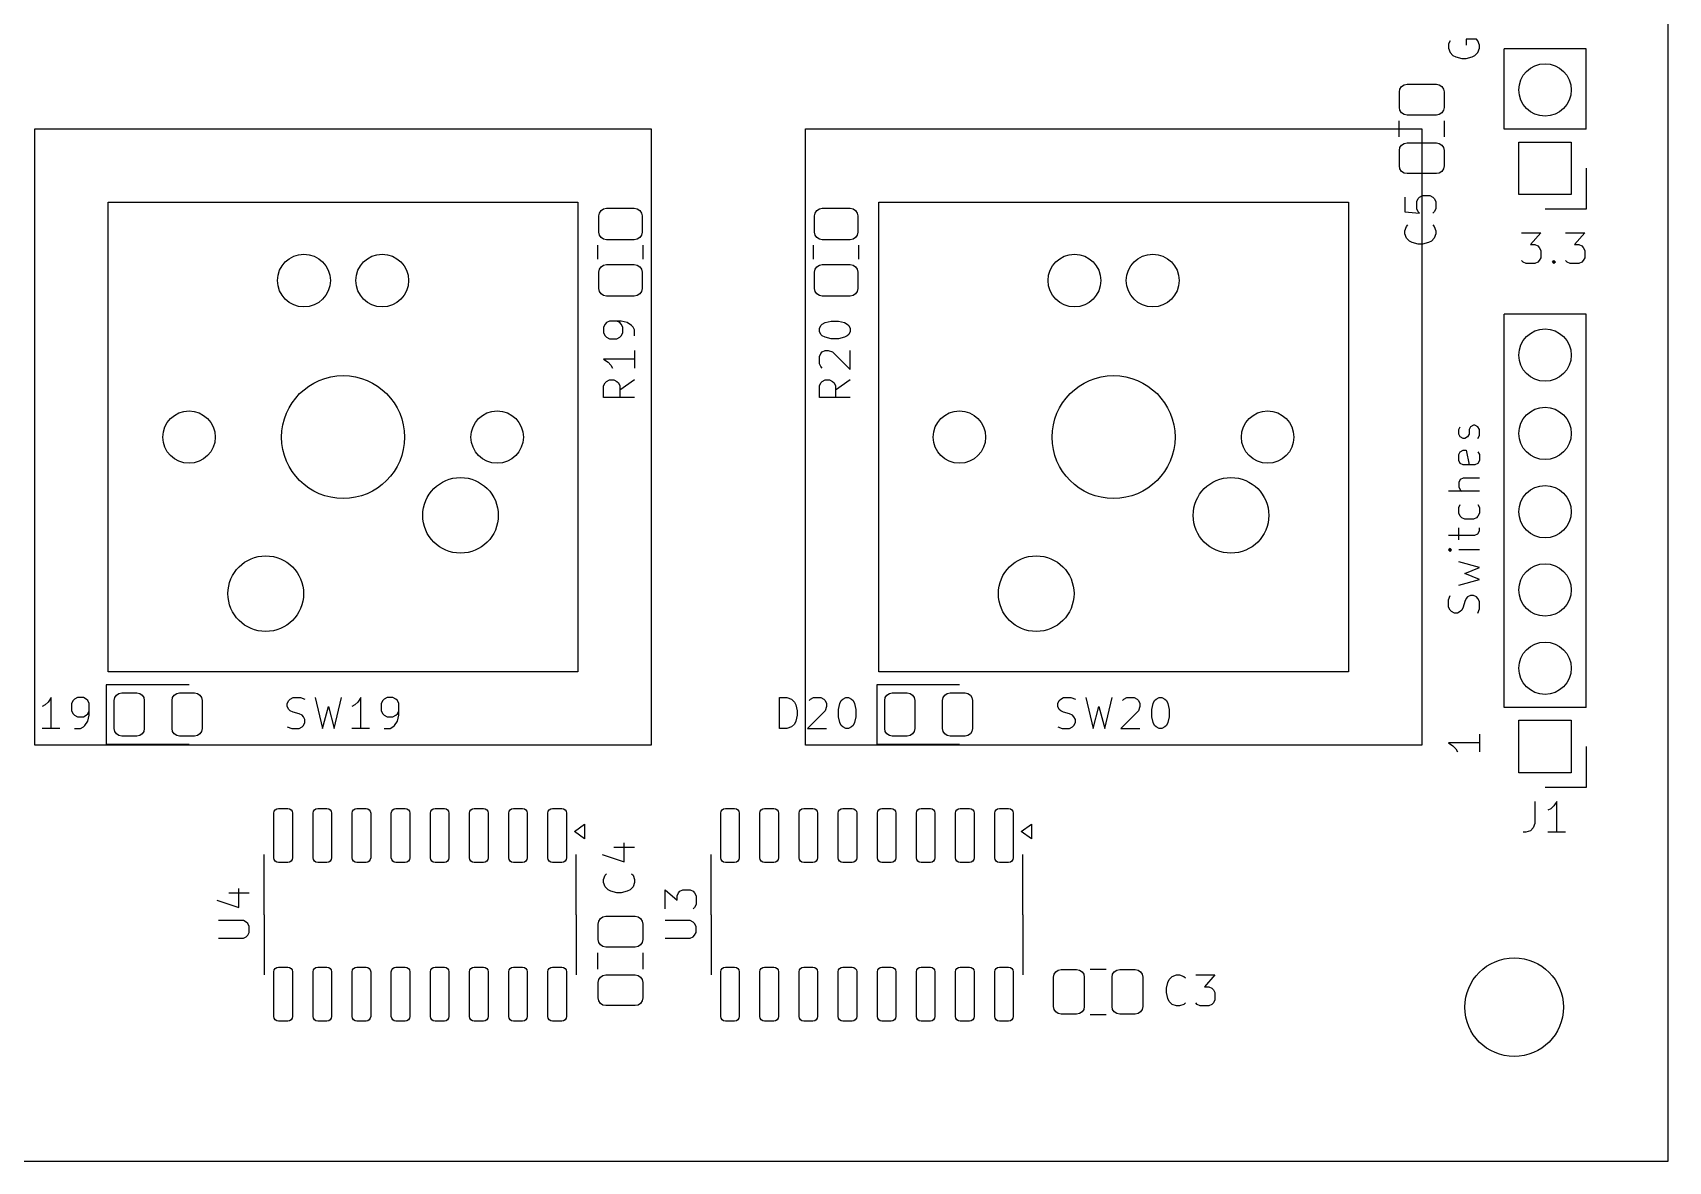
# Model space of a CAD drawing. Header units: millimetres. Extents: x 0 to 485, y -84 to 360.
# Drawn here: x 218.9 to 272, y 233.5 to 270.1 of the extents above; entities that cross this region are included whole.
import ezdxf

# ---------------------------------------------------------------- set-up
doc = ezdxf.new("R2010")
doc.units = ezdxf.units.MM
doc.layers.get('0').update_dxf_attribs({"lineweight": 25})
doc.layers.add('Import', color=16, linetype='Continuous', lineweight=25, true_color=0x800000)
doc.layers.add('Mounting Holes', color=9, linetype='Continuous', lineweight=25, true_color=0xc0c0c0)

msp = doc.modelspace()

# ---------------------------------------------------------------- linework, layer by layer
for p, q in [((219, 247), (219, 267)), ((219, 267), (239, 267)), ((239, 267), (239, 247)), ((244, 247), (244, 267)), ((244, 267), (264, 267)), ((264, 267), (264, 247)), ((239, 247), (219, 247)), ((264, 247), (244, 247))]:
    msp.add_line(p, q)
at = {"layer": 'Import', "flags": 128}
for points in [[(272, 233.5), (272, 301.5)], [(264.9174, 269.8606), (264.8698, 269.7654)], [(264.8698, 269.7654), (264.8698, 269.6225)], [(264.8698, 269.6225), (264.9174, 269.4796)], [(265.7746, 269.9082), (265.4412, 269.9082)], [(265.4412, 269.9082), (265.4412, 269.7177)], [(265.8222, 269.8606), (265.7746, 269.9082)], [(265.8698, 269.7177), (265.8222, 269.8606)], [(265.8222, 269.4796), (265.8698, 269.6225)], [(265.8698, 269.6225), (265.8698, 269.7177)], [(264.9174, 269.4796), (265.0127, 269.3844)], [(265.0127, 269.3844), (265.1079, 269.3368)], [(265.1079, 269.3368), (265.2984, 269.2892)], [(265.2984, 269.2892), (265.4412, 269.2892)], [(265.4412, 269.2892), (265.6317, 269.3368)], [(265.6317, 269.3368), (265.727, 269.3844)], [(265.727, 269.3844), (265.8222, 269.4796)], [(266.67, 266.995), (266.67, 269.595)], [(269.33, 269.595), (266.67, 269.595)], [(269.33, 266.995), (269.33, 269.595)], [(263.525, 267.45), (263.4293, 267.469), (263.3482, 267.5232), (263.294, 267.6043), (263.275, 267.7), (263.275, 268.2), (263.294, 268.2957), (263.3482, 268.3768), (263.4293, 268.431), (263.525, 268.45), (264.475, 268.45), (264.5707, 268.431), (264.6518, 268.3768), (264.706, 268.2957), (264.725, 268.2), (264.725, 267.7), (264.706, 267.6043), (264.6518, 267.5232), (264.5707, 267.469), (264.475, 267.45), (263.525, 267.45)], [(263.265, 266.7387), (263.265, 267.2613)], [(264.735, 266.7387), (264.735, 267.2613)], [(269.33, 266.995), (266.67, 266.995)], [(263.525, 265.55), (263.4293, 265.569), (263.3482, 265.6232), (263.294, 265.7043), (263.275, 265.8), (263.275, 266.3), (263.294, 266.3957), (263.3482, 266.4768), (263.4293, 266.531), (263.525, 266.55), (264.475, 266.55), (264.5707, 266.531), (264.6518, 266.4768), (264.706, 266.3957), (264.725, 266.3), (264.725, 265.8), (264.706, 265.7043), (264.6518, 265.6232), (264.5707, 265.569), (264.475, 265.55), (263.525, 265.55)], [(268.85, 266.575), (268.85, 264.875), (267.15, 264.875), (267.15, 266.575), (268.85, 266.575)], [(269.33, 265.725), (269.33, 264.395)], [(263.931, 264.7881), (264.0262, 264.8357)], [(264.0262, 264.8357), (264.2643, 264.8357)], [(264.2643, 264.8357), (264.3596, 264.7881)], [(221.38, 249.38), (221.38, 264.62)], [(221.38, 264.62), (236.62, 264.62)], [(236.62, 264.62), (236.62, 249.38)], [(237.55, 263.4), (237.4543, 263.419), (237.3732, 263.4732), (237.319, 263.5543), (237.3, 263.65), (237.3, 264.175), (237.319, 264.2707), (237.3732, 264.3518), (237.4543, 264.406), (237.55, 264.425), (238.45, 264.425), (238.5457, 264.406), (238.6268, 264.3518), (238.681, 264.2707), (238.7, 264.175), (238.7, 263.65), (238.681, 263.5543), (238.6268, 263.4732), (238.5457, 263.419), (238.45, 263.4), (237.55, 263.4)], [(244.55, 263.4), (244.4543, 263.419), (244.3732, 263.4732), (244.319, 263.5543), (244.3, 263.65), (244.3, 264.175), (244.319, 264.2707), (244.3732, 264.3518), (244.4543, 264.406), (244.55, 264.425), (245.45, 264.425), (245.5457, 264.406), (245.6268, 264.3518), (245.681, 264.2707), (245.7, 264.175), (245.7, 263.65), (245.681, 263.5543), (245.6268, 263.4732), (245.5457, 263.419), (245.45, 263.4), (244.55, 263.4)], [(246.38, 249.38), (246.38, 264.62)], [(246.38, 264.62), (261.62, 264.62)], [(261.62, 264.62), (261.62, 249.38)], [(263.4548, 264.7881), (263.4548, 264.3119)], [(263.4548, 264.3119), (263.931, 264.2643)], [(263.8358, 264.6452), (263.8834, 264.7405)], [(263.8358, 264.4071), (263.8358, 264.6452)], [(263.8834, 264.3119), (263.8358, 264.4071)], [(263.8834, 264.7405), (263.931, 264.7881)], [(263.931, 264.2643), (263.8834, 264.3119)], [(264.3596, 264.7881), (264.4072, 264.7405)], [(264.4072, 264.3119), (264.3596, 264.2643)], [(264.4072, 264.7405), (264.4548, 264.6452)], [(264.4548, 264.4071), (264.4072, 264.3119)], [(264.4548, 264.6452), (264.4548, 264.4071)], [(269.33, 264.395), (268, 264.395)], [(263.4548, 263.6929), (263.5024, 263.8357)], [(263.5024, 263.8357), (263.5501, 263.8833)], [(264.3596, 263.8833), (264.4072, 263.8357)], [(264.4072, 263.8357), (264.4548, 263.6929)], [(263.4548, 263.5976), (263.4548, 263.6929)], [(263.5024, 263.4548), (263.4548, 263.5976)], [(263.5977, 263.3595), (263.5024, 263.4548)], [(263.6929, 263.3119), (263.5977, 263.3595)], [(263.8834, 263.2643), (263.6929, 263.3119)], [(264.0262, 263.2643), (263.8834, 263.2643)], [(264.2167, 263.3119), (264.0262, 263.2643)], [(264.312, 263.3595), (264.2167, 263.3119)], [(264.4072, 263.4548), (264.312, 263.3595)], [(264.4548, 263.5976), (264.4072, 263.4548)], [(264.4548, 263.6929), (264.4548, 263.5976)], [(267.2415, 263.6302), (267.8606, 263.6302)], [(267.8606, 263.6302), (267.5273, 263.2492)], [(267.5273, 263.2492), (267.6701, 263.2492)], [(267.6701, 263.2492), (267.7653, 263.2016)], [(268.6701, 263.6302), (269.2892, 263.6302)], [(269.2892, 263.6302), (268.9558, 263.2492)], [(268.9558, 263.2492), (269.0987, 263.2492)], [(269.0987, 263.2492), (269.1939, 263.2016)], [(237.265, 262.7729), (237.265, 263.2271)], [(238.735, 262.7729), (238.735, 263.2271)], [(244.265, 262.7729), (244.265, 263.2271)], [(245.735, 262.7729), (245.735, 263.2271)], [(267.2892, 262.6778), (267.2415, 262.7254)], [(267.7653, 263.2016), (267.813, 263.154)], [(267.813, 262.7254), (267.7653, 262.6778)], [(267.813, 263.154), (267.8606, 263.0588)], [(267.8606, 262.8207), (267.813, 262.7254)], [(267.8606, 263.0588), (267.8606, 262.8207)], [(268.2415, 262.6778), (268.2892, 262.7254)], [(268.2892, 262.7254), (268.3368, 262.6778)], [(268.2892, 262.7254), (268.2892, 262.6302)], [(268.7177, 262.6778), (268.6701, 262.7254)], [(269.1939, 263.2016), (269.2415, 263.154)], [(269.2415, 262.7254), (269.1939, 262.6778)], [(269.2415, 263.154), (269.2892, 263.0588)], [(269.2892, 262.8207), (269.2415, 262.7254)], [(269.2892, 263.0588), (269.2892, 262.8207)], [(237.55, 261.575), (237.4543, 261.594), (237.3732, 261.6482), (237.319, 261.7293), (237.3, 261.825), (237.3, 262.35), (237.319, 262.4457), (237.3732, 262.5268), (237.4543, 262.581), (237.55, 262.6), (238.45, 262.6), (238.5457, 262.581), (238.6268, 262.5268), (238.681, 262.4457), (238.7, 262.35), (238.7, 261.825), (238.681, 261.7293), (238.6268, 261.6482), (238.5457, 261.594), (238.45, 261.575), (237.55, 261.575)], [(244.55, 261.575), (244.4543, 261.594), (244.3732, 261.6482), (244.319, 261.7293), (244.3, 261.825), (244.3, 262.35), (244.319, 262.4457), (244.3732, 262.5268), (244.4543, 262.581), (244.55, 262.6), (245.45, 262.6), (245.5457, 262.581), (245.6268, 262.5268), (245.681, 262.4457), (245.7, 262.35), (245.7, 261.825), (245.681, 261.7293), (245.6268, 261.6482), (245.5457, 261.594), (245.45, 261.575), (244.55, 261.575)], [(267.3844, 262.6302), (267.2892, 262.6778)], [(267.6701, 262.6302), (267.3844, 262.6302)], [(267.7653, 262.6778), (267.6701, 262.6302)], [(268.2892, 262.6302), (268.2415, 262.6778)], [(268.3368, 262.6778), (268.2892, 262.6302)], [(268.813, 262.6302), (268.7177, 262.6778)], [(269.0987, 262.6302), (268.813, 262.6302)], [(269.1939, 262.6778), (269.0987, 262.6302)], [(237.5024, 260.6667), (237.4548, 260.5714)], [(237.5501, 260.7143), (237.5024, 260.6667)], [(237.6453, 260.7619), (237.5501, 260.7143)], [(238.0262, 260.7619), (237.6453, 260.7619)], [(237.9786, 260.7143), (237.8834, 260.7619)], [(238.0262, 260.6667), (237.9786, 260.7143)], [(238.2167, 260.7143), (238.0262, 260.7619)], [(238.0739, 260.5714), (238.0262, 260.6667)], [(238.3596, 260.619), (238.2167, 260.7143)], [(238.4072, 260.5714), (238.3596, 260.619)], [(244.4548, 260.5238), (244.5024, 260.619)], [(244.5024, 260.619), (244.5501, 260.6667)], [(244.5501, 260.6667), (244.6453, 260.7143)], [(244.6453, 260.7143), (244.8358, 260.7619)], [(244.8358, 260.7619), (245.0739, 260.7619)], [(245.0739, 260.7619), (245.2643, 260.7143)], [(245.2643, 260.7143), (245.3596, 260.6667)], [(245.3596, 260.6667), (245.4072, 260.619)], [(245.4072, 260.619), (245.4548, 260.5238)], [(266.67, 248.23), (266.67, 260.99)], [(269.33, 260.99), (266.67, 260.99)], [(269.33, 248.23), (269.33, 260.99)], [(237.4548, 260.5714), (237.4548, 260.381)], [(237.4548, 260.381), (237.5024, 260.2857)], [(237.5024, 260.2857), (237.5501, 260.2381)], [(237.5501, 260.2381), (237.6453, 260.1905)], [(237.6453, 260.1905), (237.8834, 260.1905)], [(237.8834, 260.1905), (237.9786, 260.2381)], [(237.9786, 260.2381), (238.0262, 260.2857)], [(238.0262, 260.2857), (238.0739, 260.381)], [(238.0739, 260.381), (238.0739, 260.5714)], [(238.4548, 260.4762), (238.4072, 260.5714)], [(238.4548, 260.2857), (238.4548, 260.4762)], [(244.4548, 260.4286), (244.4548, 260.5238)], [(244.5024, 260.3333), (244.4548, 260.4286)], [(244.5501, 260.2857), (244.5024, 260.3333)], [(244.6453, 260.2381), (244.5501, 260.2857)], [(244.8358, 260.1905), (244.6453, 260.2381)], [(245.0739, 260.1905), (244.8358, 260.1905)], [(245.2643, 260.2381), (245.0739, 260.1905)], [(245.3596, 260.2857), (245.2643, 260.2381)], [(245.4072, 260.3333), (245.3596, 260.2857)], [(245.4548, 260.4286), (245.4072, 260.3333)], [(245.4548, 260.5238), (245.4548, 260.4286)], [(238.4548, 259.5238), (237.4548, 259.5238)], [(237.4548, 259.5238), (237.5977, 259.4286)], [(238.4548, 259.8095), (238.4548, 259.2381)], [(244.4548, 259.619), (244.5024, 259.7143)], [(244.4548, 259.381), (244.4548, 259.619)], [(244.5024, 259.7143), (244.5501, 259.7619)], [(244.5501, 259.7619), (244.6453, 259.8095)], [(244.6453, 259.8095), (244.7405, 259.8095)], [(244.7405, 259.8095), (244.8834, 259.7619)], [(244.8834, 259.7619), (245.4548, 259.1905)], [(245.4548, 259.1905), (245.4548, 259.8095)], [(237.5977, 259.4286), (237.6929, 259.3333)], [(237.6929, 259.3333), (237.7405, 259.2381)], [(244.5024, 259.2857), (244.4548, 259.381)], [(244.5501, 259.2381), (244.5024, 259.2857)], [(237.4548, 258.6667), (237.5024, 258.7619)], [(237.4548, 258.2857), (237.4548, 258.6667)], [(237.5024, 258.7619), (237.5501, 258.8095)], [(237.5501, 258.8095), (237.6453, 258.8571)], [(237.6453, 258.8571), (237.7882, 258.8571)], [(237.7882, 258.8571), (237.8834, 258.8095)], [(237.8834, 258.8095), (237.931, 258.7619)], [(237.931, 258.7619), (237.9786, 258.6667)], [(238.4548, 258.8571), (237.9786, 258.5238)], [(237.9786, 258.6667), (237.9786, 258.2857)], [(244.4548, 258.6667), (244.5024, 258.7619)], [(244.4548, 258.2857), (244.4548, 258.6667)], [(244.5024, 258.7619), (244.5501, 258.8095)], [(244.5501, 258.8095), (244.6453, 258.8571)], [(244.6453, 258.8571), (244.7882, 258.8571)], [(244.7882, 258.8571), (244.8834, 258.8095)], [(244.8834, 258.8095), (244.931, 258.7619)], [(244.931, 258.7619), (244.9786, 258.6667)], [(245.4548, 258.8571), (244.9786, 258.5238)], [(244.9786, 258.6667), (244.9786, 258.2857)], [(238.4548, 258.2857), (237.4548, 258.2857)], [(245.4548, 258.2857), (244.4548, 258.2857)], [(265.2032, 257.2415), (265.2508, 257.3368)], [(265.2032, 257.0987), (265.2032, 257.2415)], [(265.2508, 257.0034), (265.2032, 257.0987)], [(265.346, 256.9558), (265.2508, 257.0034)], [(265.3936, 256.9558), (265.346, 256.9558)], [(265.4889, 257.0034), (265.3936, 256.9558)], [(265.5365, 257.0987), (265.4889, 257.0034)], [(265.5841, 257.3368), (265.5365, 257.2415)], [(265.5365, 257.2415), (265.5365, 257.0987)], [(265.6793, 257.3844), (265.5841, 257.3368)], [(265.727, 257.3844), (265.6793, 257.3844)], [(265.8222, 257.3368), (265.727, 257.3844)], [(265.8698, 257.2415), (265.8222, 257.3368)], [(265.8222, 256.9558), (265.8698, 257.0511)], [(265.8698, 257.0511), (265.8698, 257.2415)], [(265.2032, 256.432), (265.2508, 256.5273)], [(265.2032, 256.2415), (265.2032, 256.432)], [(265.2508, 256.5273), (265.346, 256.5749)], [(265.346, 256.5749), (265.4412, 256.5749)], [(265.4412, 256.5749), (265.5365, 256.0987)], [(265.8222, 256.5273), (265.8698, 256.432)], [(265.8698, 256.432), (265.8698, 256.2415)], [(265.2508, 256.1463), (265.2032, 256.2415)], [(265.346, 256.0987), (265.2508, 256.1463)], [(265.727, 256.0987), (265.346, 256.0987)], [(265.8222, 256.1463), (265.727, 256.0987)], [(265.8698, 256.2415), (265.8222, 256.1463)], [(265.2508, 255.6225), (265.2032, 255.5273)], [(265.2032, 255.5273), (265.2032, 255.3844)], [(265.2032, 255.3844), (265.2508, 255.2892)], [(265.346, 255.6701), (265.2508, 255.6225)], [(265.2508, 255.2892), (265.2984, 255.2415)], [(265.8698, 255.6701), (265.346, 255.6701)], [(265.8698, 255.2415), (264.8698, 255.2415)], [(265.2032, 254.7177), (265.2508, 254.813)], [(265.8222, 254.813), (265.8698, 254.7177)], [(265.2032, 254.5273), (265.2032, 254.7177)], [(265.2508, 254.432), (265.2032, 254.5273)], [(265.2984, 254.3844), (265.2508, 254.432)], [(265.3936, 254.3368), (265.2984, 254.3844)], [(265.6793, 254.3368), (265.3936, 254.3368)], [(265.7746, 254.3844), (265.6793, 254.3368)], [(265.8222, 254.432), (265.7746, 254.3844)], [(265.8698, 254.5273), (265.8222, 254.432)], [(265.8698, 254.7177), (265.8698, 254.5273)], [(264.8698, 253.813), (265.727, 253.813)], [(265.2032, 253.6701), (265.2032, 254.0511)], [(265.727, 253.813), (265.8222, 253.8606)], [(265.8222, 253.8606), (265.8698, 253.9558)], [(265.8698, 253.9558), (265.8698, 254.0511)], [(264.9174, 253.3844), (264.8698, 253.3368)], [(264.8698, 253.3368), (264.9174, 253.2892)], [(264.8698, 253.3368), (264.9651, 253.3368)], [(264.9651, 253.3368), (264.9174, 253.3844)], [(264.9174, 253.2892), (264.9651, 253.3368)], [(265.8698, 253.3368), (265.2032, 253.3368)], [(265.8698, 252.7654), (265.2032, 252.9558)], [(265.3936, 252.5749), (265.8698, 252.7654)], [(265.2032, 252.1939), (265.8698, 252.3844)], [(265.8698, 252.3844), (265.3936, 252.5749)], [(264.8698, 251.7177), (264.9174, 251.8606)], [(264.8698, 251.4796), (264.8698, 251.7177)], [(265.3936, 251.6701), (265.346, 251.4796)], [(265.4412, 251.7654), (265.3936, 251.6701)], [(265.4889, 251.813), (265.4412, 251.7654)], [(265.5841, 251.8606), (265.4889, 251.813)], [(265.6793, 251.8606), (265.5841, 251.8606)], [(265.7746, 251.813), (265.6793, 251.8606)], [(265.8222, 251.7654), (265.7746, 251.813)], [(265.8698, 251.6701), (265.8222, 251.7654)], [(265.8698, 251.432), (265.8698, 251.6701)], [(264.9174, 251.3844), (264.8698, 251.4796)], [(264.9651, 251.3368), (264.9174, 251.3844)], [(265.0603, 251.2892), (264.9651, 251.3368)], [(265.1555, 251.2892), (265.0603, 251.2892)], [(265.2508, 251.3368), (265.1555, 251.2892)], [(265.2984, 251.3844), (265.2508, 251.3368)], [(265.346, 251.4796), (265.2984, 251.3844)], [(265.8222, 251.2892), (265.8698, 251.432)], [(224, 248.96), (221.315, 248.96)], [(221.315, 248.96), (221.315, 247.04)], [(236.62, 249.38), (221.38, 249.38)], [(246.315, 248.96), (246.315, 247.04)], [(249, 248.96), (246.315, 248.96)], [(261.62, 249.38), (246.38, 249.38)], [(219.4286, 248.4023), (219.3333, 248.3071)], [(219.5238, 248.5452), (219.4286, 248.4023)], [(219.5238, 247.5452), (219.5238, 248.5452)], [(220.2381, 248.4499), (220.1905, 248.3547)], [(220.2857, 248.4976), (220.2381, 248.4499)], [(220.381, 248.5452), (220.2857, 248.4976)], [(220.5714, 248.5452), (220.381, 248.5452)], [(220.6667, 248.4976), (220.5714, 248.5452)], [(220.7143, 248.4499), (220.6667, 248.4976)], [(220.7619, 248.3547), (220.7143, 248.4499)], [(221.575, 248.4563), (221.5936, 248.5495), (221.6464, 248.6286), (221.7255, 248.6814), (221.8188, 248.7), (222.3062, 248.7), (222.3995, 248.6814), (222.4786, 248.6286), (222.5314, 248.5495), (222.55, 248.4563), (222.55, 247.5438), (222.5314, 247.4505), (222.4786, 247.3714), (222.3995, 247.3186), (222.3062, 247.3), (221.8188, 247.3), (221.7255, 247.3186), (221.6464, 247.3714), (221.5936, 247.4505), (221.575, 247.5438), (221.575, 248.4563)], [(223.45, 248.4563), (223.4686, 248.5495), (223.5214, 248.6286), (223.6005, 248.6814), (223.6938, 248.7), (224.1812, 248.7), (224.2745, 248.6814), (224.3536, 248.6286), (224.4064, 248.5495), (224.425, 248.4563), (224.425, 247.5438), (224.4064, 247.4505), (224.3536, 247.3714), (224.2745, 247.3186), (224.1812, 247.3), (223.6938, 247.3), (223.6005, 247.3186), (223.5214, 247.3714), (223.4686, 247.4505), (223.45, 247.5438), (223.45, 248.4563)], [(227.1905, 248.3547), (227.2381, 248.4499)], [(227.2381, 248.4499), (227.2857, 248.4976)], [(227.2857, 248.4976), (227.381, 248.5452)], [(227.381, 248.5452), (227.619, 248.5452)], [(227.619, 248.5452), (227.7619, 248.4976)], [(228.0952, 248.5452), (228.3333, 247.5452)], [(228.7143, 247.5452), (228.9524, 248.5452)], [(229.4762, 248.4023), (229.381, 248.3071)], [(229.5714, 248.5452), (229.4762, 248.4023)], [(229.5714, 247.5452), (229.5714, 248.5452)], [(230.2857, 248.4499), (230.2381, 248.3547)], [(230.3333, 248.4976), (230.2857, 248.4499)], [(230.4286, 248.5452), (230.3333, 248.4976)], [(230.619, 248.5452), (230.4286, 248.5452)], [(230.7143, 248.4976), (230.619, 248.5452)], [(230.7619, 248.4499), (230.7143, 248.4976)], [(230.8095, 248.3547), (230.7619, 248.4499)], [(243.1657, 247.5452), (243.1657, 248.5452)], [(243.1657, 248.5452), (243.4038, 248.5452)], [(243.4038, 248.5452), (243.5467, 248.4976)], [(243.5467, 248.4976), (243.6419, 248.4023)], [(243.6419, 248.4023), (243.6895, 248.3071)], [(244.1181, 248.4499), (244.1657, 248.4976)], [(244.1657, 248.4976), (244.261, 248.5452)], [(244.261, 248.5452), (244.499, 248.5452)], [(244.499, 248.5452), (244.5943, 248.4976)], [(244.5943, 248.4976), (244.6419, 248.4499)], [(244.6419, 248.4499), (244.6895, 248.3547)], [(245.1181, 248.3547), (245.1657, 248.4499)], [(245.1657, 248.4499), (245.2133, 248.4976)], [(245.2133, 248.4976), (245.3086, 248.5452)], [(245.3086, 248.5452), (245.4038, 248.5452)], [(245.4038, 248.5452), (245.499, 248.4976)], [(245.499, 248.4976), (245.5467, 248.4499)], [(245.5467, 248.4499), (245.5943, 248.3547)], [(246.575, 248.4563), (246.5936, 248.5495), (246.6464, 248.6286), (246.7255, 248.6814), (246.8188, 248.7), (247.3062, 248.7), (247.3995, 248.6814), (247.4786, 248.6286), (247.5314, 248.5495), (247.55, 248.4563), (247.55, 247.5438), (247.5314, 247.4505), (247.4786, 247.3714), (247.3995, 247.3186), (247.3062, 247.3), (246.8188, 247.3), (246.7255, 247.3186), (246.6464, 247.3714), (246.5936, 247.4505), (246.575, 247.5438), (246.575, 248.4563)], [(248.45, 248.4563), (248.4686, 248.5495), (248.5214, 248.6286), (248.6005, 248.6814), (248.6938, 248.7), (249.1812, 248.7), (249.2745, 248.6814), (249.3536, 248.6286), (249.4064, 248.5495), (249.425, 248.4563), (249.425, 247.5438), (249.4064, 247.4505), (249.3536, 247.3714), (249.2745, 247.3186), (249.1812, 247.3), (248.6938, 247.3), (248.6005, 247.3186), (248.5214, 247.3714), (248.4686, 247.4505), (248.45, 247.5438), (248.45, 248.4563)], [(252.1905, 248.3547), (252.2381, 248.4499)], [(252.2381, 248.4499), (252.2857, 248.4976)], [(252.2857, 248.4976), (252.381, 248.5452)], [(252.381, 248.5452), (252.619, 248.5452)], [(252.619, 248.5452), (252.7619, 248.4976)], [(253.0952, 248.5452), (253.3333, 247.5452)], [(253.7143, 247.5452), (253.9524, 248.5452)], [(254.2857, 248.4499), (254.3333, 248.4976)], [(254.3333, 248.4976), (254.4286, 248.5452)], [(254.4286, 248.5452), (254.6667, 248.5452)], [(254.6667, 248.5452), (254.7619, 248.4976)], [(254.7619, 248.4976), (254.8095, 248.4499)], [(254.8095, 248.4499), (254.8571, 248.3547)], [(255.2857, 248.3547), (255.3333, 248.4499)], [(255.3333, 248.4499), (255.381, 248.4976)], [(255.381, 248.4976), (255.4762, 248.5452)], [(255.4762, 248.5452), (255.5714, 248.5452)], [(255.5714, 248.5452), (255.6667, 248.4976)], [(255.6667, 248.4976), (255.7143, 248.4499)], [(255.7143, 248.4499), (255.7619, 248.3547)], [(219.3333, 248.3071), (219.2381, 248.2595)], [(220.1905, 248.3547), (220.1905, 248.1166)], [(220.1905, 248.1166), (220.2381, 248.0214)], [(220.2381, 248.0214), (220.2857, 247.9738)], [(220.2857, 247.9738), (220.381, 247.9261)], [(220.381, 247.9261), (220.5714, 247.9261)], [(220.5714, 247.9261), (220.6667, 247.9738)], [(220.6667, 247.9738), (220.7143, 248.0214)], [(220.7143, 248.0214), (220.7619, 248.1166)], [(220.7143, 247.7833), (220.7619, 247.9738)], [(220.7619, 247.9738), (220.7619, 248.3547)], [(227.1905, 248.2595), (227.1905, 248.3547)], [(227.2381, 248.1642), (227.1905, 248.2595)], [(227.2857, 248.1166), (227.2381, 248.1642)], [(227.381, 248.069), (227.2857, 248.1166)], [(227.5714, 248.0214), (227.381, 248.069)], [(227.6667, 247.9738), (227.5714, 248.0214)], [(227.7143, 247.9261), (227.6667, 247.9738)], [(227.7619, 247.8309), (227.7143, 247.9261)], [(228.3333, 247.5452), (228.5238, 248.2595)], [(228.5238, 248.2595), (228.7143, 247.5452)], [(229.381, 248.3071), (229.2857, 248.2595)], [(230.2381, 248.3547), (230.2381, 248.1166)], [(230.2381, 248.1166), (230.2857, 248.0214)], [(230.2857, 248.0214), (230.3333, 247.9738)], [(230.3333, 247.9738), (230.4286, 247.9261)], [(230.4286, 247.9261), (230.619, 247.9261)], [(230.619, 247.9261), (230.7143, 247.9738)], [(230.7143, 247.9738), (230.7619, 248.0214)], [(230.7619, 248.0214), (230.8095, 248.1166)], [(230.7619, 247.7833), (230.8095, 247.9738)], [(230.8095, 247.9738), (230.8095, 248.3547)], [(243.6895, 248.3071), (243.7371, 248.1166)], [(243.7371, 247.9738), (243.6895, 247.7833)], [(243.7371, 248.1166), (243.7371, 247.9738)], [(244.6419, 248.1166), (244.0705, 247.5452)], [(244.6895, 248.2595), (244.6419, 248.1166)], [(244.6895, 248.3547), (244.6895, 248.2595)], [(245.0705, 248.1642), (245.1181, 248.3547)], [(245.0705, 247.9261), (245.0705, 248.1642)], [(245.1181, 247.7357), (245.0705, 247.9261)], [(245.5943, 248.3547), (245.6419, 248.1642)], [(245.6419, 247.9261), (245.5943, 247.7357)], [(245.6419, 248.1642), (245.6419, 247.9261)], [(252.1905, 248.2595), (252.1905, 248.3547)], [(252.2381, 248.1642), (252.1905, 248.2595)], [(252.2857, 248.1166), (252.2381, 248.1642)], [(252.381, 248.069), (252.2857, 248.1166)], [(252.5714, 248.0214), (252.381, 248.069)], [(252.6667, 247.9738), (252.5714, 248.0214)], [(252.7143, 247.9261), (252.6667, 247.9738)], [(252.7619, 247.8309), (252.7143, 247.9261)], [(253.3333, 247.5452), (253.5238, 248.2595)], [(253.5238, 248.2595), (253.7143, 247.5452)], [(254.8095, 248.1166), (254.2381, 247.5452)], [(254.8571, 248.2595), (254.8095, 248.1166)], [(254.8571, 248.3547), (254.8571, 248.2595)], [(255.2381, 248.1642), (255.2857, 248.3547)], [(255.2381, 247.9261), (255.2381, 248.1642)], [(255.2857, 247.7357), (255.2381, 247.9261)], [(255.7619, 248.3547), (255.8095, 248.1642)], [(255.8095, 247.9261), (255.7619, 247.7357)], [(255.8095, 248.1642), (255.8095, 247.9261)], [(269.33, 248.23), (266.67, 248.23)], [(219.8095, 247.5452), (219.2381, 247.5452)], [(220.2857, 247.5452), (220.4762, 247.5452)], [(220.4762, 247.5452), (220.5714, 247.5928)], [(220.5714, 247.5928), (220.619, 247.6404)], [(220.619, 247.6404), (220.7143, 247.7833)], [(227.1905, 247.5928), (227.3333, 247.5452)], [(227.3333, 247.5452), (227.5714, 247.5452)], [(227.5714, 247.5452), (227.6667, 247.5928)], [(227.6667, 247.5928), (227.7143, 247.6404)], [(227.7143, 247.6404), (227.7619, 247.7357)], [(227.7619, 247.7357), (227.7619, 247.8309)], [(229.8571, 247.5452), (229.2857, 247.5452)], [(230.3333, 247.5452), (230.5238, 247.5452)], [(230.5238, 247.5452), (230.619, 247.5928)], [(230.619, 247.5928), (230.6667, 247.6404)], [(230.6667, 247.6404), (230.7619, 247.7833)], [(243.4038, 247.5452), (243.1657, 247.5452)], [(243.5467, 247.5928), (243.4038, 247.5452)], [(243.6419, 247.688), (243.5467, 247.5928)], [(243.6895, 247.7833), (243.6419, 247.688)], [(244.0705, 247.5452), (244.6895, 247.5452)], [(245.1657, 247.6404), (245.1181, 247.7357)], [(245.2133, 247.5928), (245.1657, 247.6404)], [(245.3086, 247.5452), (245.2133, 247.5928)], [(245.4038, 247.5452), (245.3086, 247.5452)], [(245.499, 247.5928), (245.4038, 247.5452)], [(245.5467, 247.6404), (245.499, 247.5928)], [(245.5943, 247.7357), (245.5467, 247.6404)], [(252.1905, 247.5928), (252.3333, 247.5452)], [(252.3333, 247.5452), (252.5714, 247.5452)], [(252.5714, 247.5452), (252.6667, 247.5928)], [(252.6667, 247.5928), (252.7143, 247.6404)], [(252.7143, 247.6404), (252.7619, 247.7357)], [(252.7619, 247.7357), (252.7619, 247.8309)], [(254.2381, 247.5452), (254.8571, 247.5452)], [(255.3333, 247.6404), (255.2857, 247.7357)], [(255.381, 247.5928), (255.3333, 247.6404)], [(255.4762, 247.5452), (255.381, 247.5928)], [(255.5714, 247.5452), (255.4762, 247.5452)], [(255.6667, 247.5928), (255.5714, 247.5452)], [(255.7143, 247.6404), (255.6667, 247.5928)], [(255.7619, 247.7357), (255.7143, 247.6404)], [(265.8698, 247.3606), (265.8698, 246.7892)], [(268.85, 247.81), (268.85, 246.11), (267.15, 246.11), (267.15, 247.81), (268.85, 247.81)], [(221.315, 247.04), (224, 247.04)], [(246.315, 247.04), (249, 247.04)], [(265.8698, 247.0749), (264.8698, 247.0749)], [(264.8698, 247.0749), (265.0127, 246.9796)], [(265.0127, 246.9796), (265.1079, 246.8844)], [(265.1079, 246.8844), (265.1555, 246.7892)], [(269.33, 246.96), (269.33, 245.63)], [(269.33, 245.63), (268, 245.63)], [(227.205, 244.95), (227.2624, 244.9386), (227.3111, 244.9061), (227.3436, 244.8574), (227.355, 244.8), (227.355, 243.35), (227.3436, 243.2926), (227.3111, 243.2439), (227.2624, 243.2114), (227.205, 243.2), (226.905, 243.2), (226.8476, 243.2114), (226.7989, 243.2439), (226.7664, 243.2926), (226.755, 243.35), (226.755, 244.8), (226.7664, 244.8574), (226.7989, 244.9061), (226.8476, 244.9386), (226.905, 244.95), (227.205, 244.95)], [(228.475, 244.95), (228.5324, 244.9386), (228.5811, 244.9061), (228.6136, 244.8574), (228.625, 244.8), (228.625, 243.35), (228.6136, 243.2926), (228.5811, 243.2439), (228.5324, 243.2114), (228.475, 243.2), (228.175, 243.2), (228.1176, 243.2114), (228.0689, 243.2439), (228.0364, 243.2926), (228.025, 243.35), (228.025, 244.8), (228.0364, 244.8574), (228.0689, 244.9061), (228.1176, 244.9386), (228.175, 244.95), (228.475, 244.95)], [(229.745, 244.95), (229.8024, 244.9386), (229.8511, 244.9061), (229.8836, 244.8574), (229.895, 244.8), (229.895, 243.35), (229.8836, 243.2926), (229.8511, 243.2439), (229.8024, 243.2114), (229.745, 243.2), (229.445, 243.2), (229.3876, 243.2114), (229.3389, 243.2439), (229.3064, 243.2926), (229.295, 243.35), (229.295, 244.8), (229.3064, 244.8574), (229.3389, 244.9061), (229.3876, 244.9386), (229.445, 244.95), (229.745, 244.95)], [(231.015, 244.95), (231.0724, 244.9386), (231.1211, 244.9061), (231.1536, 244.8574), (231.165, 244.8), (231.165, 243.35), (231.1536, 243.2926), (231.1211, 243.2439), (231.0724, 243.2114), (231.015, 243.2), (230.715, 243.2), (230.6576, 243.2114), (230.6089, 243.2439), (230.5764, 243.2926), (230.565, 243.35), (230.565, 244.8), (230.5764, 244.8574), (230.6089, 244.9061), (230.6576, 244.9386), (230.715, 244.95), (231.015, 244.95)], [(232.285, 244.95), (232.3424, 244.9386), (232.3911, 244.9061), (232.4236, 244.8574), (232.435, 244.8), (232.435, 243.35), (232.4236, 243.2926), (232.3911, 243.2439), (232.3424, 243.2114), (232.285, 243.2), (231.985, 243.2), (231.9276, 243.2114), (231.8789, 243.2439), (231.8464, 243.2926), (231.835, 243.35), (231.835, 244.8), (231.8464, 244.8574), (231.8789, 244.9061), (231.9276, 244.9386), (231.985, 244.95), (232.285, 244.95)], [(233.555, 244.95), (233.6124, 244.9386), (233.6611, 244.9061), (233.6936, 244.8574), (233.705, 244.8), (233.705, 243.35), (233.6936, 243.2926), (233.6611, 243.2439), (233.6124, 243.2114), (233.555, 243.2), (233.255, 243.2), (233.1976, 243.2114), (233.1489, 243.2439), (233.1164, 243.2926), (233.105, 243.35), (233.105, 244.8), (233.1164, 244.8574), (233.1489, 244.9061), (233.1976, 244.9386), (233.255, 244.95), (233.555, 244.95)], [(234.825, 244.95), (234.8824, 244.9386), (234.9311, 244.9061), (234.9636, 244.8574), (234.975, 244.8), (234.975, 243.35), (234.9636, 243.2926), (234.9311, 243.2439), (234.8824, 243.2114), (234.825, 243.2), (234.525, 243.2), (234.4676, 243.2114), (234.4189, 243.2439), (234.3864, 243.2926), (234.375, 243.35), (234.375, 244.8), (234.3864, 244.8574), (234.4189, 244.9061), (234.4676, 244.9386), (234.525, 244.95), (234.825, 244.95)], [(236.095, 244.95), (236.1524, 244.9386), (236.2011, 244.9061), (236.2336, 244.8574), (236.245, 244.8), (236.245, 243.35), (236.2336, 243.2926), (236.2011, 243.2439), (236.1524, 243.2114), (236.095, 243.2), (235.795, 243.2), (235.7376, 243.2114), (235.6889, 243.2439), (235.6564, 243.2926), (235.645, 243.35), (235.645, 244.8), (235.6564, 244.8574), (235.6889, 244.9061), (235.7376, 244.9386), (235.795, 244.95), (236.095, 244.95)], [(241.705, 244.95), (241.7624, 244.9386), (241.8111, 244.9061), (241.8436, 244.8574), (241.855, 244.8), (241.855, 243.35), (241.8436, 243.2926), (241.8111, 243.2439), (241.7624, 243.2114), (241.705, 243.2), (241.405, 243.2), (241.3476, 243.2114), (241.2989, 243.2439), (241.2664, 243.2926), (241.255, 243.35), (241.255, 244.8), (241.2664, 244.8574), (241.2989, 244.9061), (241.3476, 244.9386), (241.405, 244.95), (241.705, 244.95)], [(242.975, 244.95), (243.0324, 244.9386), (243.0811, 244.9061), (243.1136, 244.8574), (243.125, 244.8), (243.125, 243.35), (243.1136, 243.2926), (243.0811, 243.2439), (243.0324, 243.2114), (242.975, 243.2), (242.675, 243.2), (242.6176, 243.2114), (242.5689, 243.2439), (242.5364, 243.2926), (242.525, 243.35), (242.525, 244.8), (242.5364, 244.8574), (242.5689, 244.9061), (242.6176, 244.9386), (242.675, 244.95), (242.975, 244.95)], [(244.245, 244.95), (244.3024, 244.9386), (244.3511, 244.9061), (244.3836, 244.8574), (244.395, 244.8), (244.395, 243.35), (244.3836, 243.2926), (244.3511, 243.2439), (244.3024, 243.2114), (244.245, 243.2), (243.945, 243.2), (243.8876, 243.2114), (243.8389, 243.2439), (243.8064, 243.2926), (243.795, 243.35), (243.795, 244.8), (243.8064, 244.8574), (243.8389, 244.9061), (243.8876, 244.9386), (243.945, 244.95), (244.245, 244.95)], [(245.515, 244.95), (245.5724, 244.9386), (245.6211, 244.9061), (245.6536, 244.8574), (245.665, 244.8), (245.665, 243.35), (245.6536, 243.2926), (245.6211, 243.2439), (245.5724, 243.2114), (245.515, 243.2), (245.215, 243.2), (245.1576, 243.2114), (245.1089, 243.2439), (245.0764, 243.2926), (245.065, 243.35), (245.065, 244.8), (245.0764, 244.8574), (245.1089, 244.9061), (245.1576, 244.9386), (245.215, 244.95), (245.515, 244.95)], [(246.785, 244.95), (246.8424, 244.9386), (246.8911, 244.9061), (246.9236, 244.8574), (246.935, 244.8), (246.935, 243.35), (246.9236, 243.2926), (246.8911, 243.2439), (246.8424, 243.2114), (246.785, 243.2), (246.485, 243.2), (246.4276, 243.2114), (246.3789, 243.2439), (246.3464, 243.2926), (246.335, 243.35), (246.335, 244.8), (246.3464, 244.8574), (246.3789, 244.9061), (246.4276, 244.9386), (246.485, 244.95), (246.785, 244.95)], [(248.055, 244.95), (248.1124, 244.9386), (248.1611, 244.9061), (248.1936, 244.8574), (248.205, 244.8), (248.205, 243.35), (248.1936, 243.2926), (248.1611, 243.2439), (248.1124, 243.2114), (248.055, 243.2), (247.755, 243.2), (247.6976, 243.2114), (247.6489, 243.2439), (247.6164, 243.2926), (247.605, 243.35), (247.605, 244.8), (247.6164, 244.8574), (247.6489, 244.9061), (247.6976, 244.9386), (247.755, 244.95), (248.055, 244.95)], [(249.325, 244.95), (249.3824, 244.9386), (249.4311, 244.9061), (249.4636, 244.8574), (249.475, 244.8), (249.475, 243.35), (249.4636, 243.2926), (249.4311, 243.2439), (249.3824, 243.2114), (249.325, 243.2), (249.025, 243.2), (248.9676, 243.2114), (248.9189, 243.2439), (248.8864, 243.2926), (248.875, 243.35), (248.875, 244.8), (248.8864, 244.8574), (248.9189, 244.9061), (248.9676, 244.9386), (249.025, 244.95), (249.325, 244.95)], [(250.595, 244.95), (250.6524, 244.9386), (250.7011, 244.9061), (250.7336, 244.8574), (250.745, 244.8), (250.745, 243.35), (250.7336, 243.2926), (250.7011, 243.2439), (250.6524, 243.2114), (250.595, 243.2), (250.295, 243.2), (250.2376, 243.2114), (250.1889, 243.2439), (250.1564, 243.2926), (250.145, 243.35), (250.145, 244.8), (250.1564, 244.8574), (250.1889, 244.9061), (250.2376, 244.9386), (250.295, 244.95), (250.595, 244.95)], [(267.6667, 245.1752), (267.6667, 244.4609)], [(268.1905, 244.9371), (268.0952, 244.8895)], [(268.2857, 245.0323), (268.1905, 244.9371)], [(268.381, 245.1752), (268.2857, 245.0323)], [(268.381, 244.1752), (268.381, 245.1752)], [(236.835, 243.96), (236.505, 244.2), (236.835, 244.44), (236.835, 243.96)], [(251.335, 243.96), (251.005, 244.2), (251.335, 244.44), (251.335, 243.96)], [(267.381, 244.1752), (267.2857, 244.1752)], [(267.5238, 244.2228), (267.381, 244.1752)], [(267.619, 244.318), (267.5238, 244.2228)], [(267.6667, 244.4609), (267.619, 244.318)], [(268.6667, 244.1752), (268.0952, 244.1752)], [(237.7882, 243.6905), (238.4548, 243.6905)], [(238.1215, 243.2143), (238.1215, 243.8333)], [(226.44, 241.5), (226.44, 243.45)], [(236.56, 241.5), (236.56, 243.45)], [(237.4072, 243.4524), (238.1215, 243.2143)], [(240.94, 241.5), (240.94, 243.45)], [(251.06, 241.5), (251.06, 243.45)], [(237.4548, 242.6429), (237.5024, 242.7857)], [(237.4548, 242.5476), (237.4548, 242.6429)], [(237.5024, 242.4048), (237.4548, 242.5476)], [(237.5024, 242.7857), (237.5501, 242.8333)], [(238.3596, 242.8333), (238.4072, 242.7857)], [(238.4072, 242.7857), (238.4548, 242.6429)], [(238.4548, 242.5476), (238.4072, 242.4048)], [(238.4548, 242.6429), (238.4548, 242.5476)], [(225.2882, 242.2143), (225.9548, 242.2143)], [(225.6215, 241.7381), (225.6215, 242.3571)], [(237.5977, 242.3095), (237.5024, 242.4048)], [(237.6929, 242.2619), (237.5977, 242.3095)], [(237.8834, 242.2143), (237.6929, 242.2619)], [(238.0262, 242.2143), (237.8834, 242.2143)], [(238.2167, 242.2619), (238.0262, 242.2143)], [(238.312, 242.3095), (238.2167, 242.2619)], [(238.4072, 242.4048), (238.312, 242.3095)], [(239.4548, 241.6905), (239.4548, 242.3095)], [(239.4548, 242.3095), (239.8358, 241.9762)], [(239.8358, 242.119), (239.8834, 242.2143)], [(239.8358, 241.9762), (239.8358, 242.119)], [(239.8834, 242.2143), (239.931, 242.2619)], [(239.931, 242.2619), (240.0262, 242.3095)], [(240.0262, 242.3095), (240.2643, 242.3095)], [(240.2643, 242.3095), (240.3596, 242.2619)], [(240.3596, 242.2619), (240.4072, 242.2143)], [(240.4072, 242.2143), (240.4548, 242.119)], [(240.4548, 242.119), (240.4548, 241.8333)], [(224.9072, 241.9762), (225.6215, 241.7381)], [(226.44, 241.5), (226.44, 239.55)], [(236.56, 241.5), (236.56, 239.55)], [(240.4072, 241.7381), (240.3596, 241.6905)], [(240.4548, 241.8333), (240.4072, 241.7381)], [(240.94, 241.5), (240.94, 239.55)], [(251.06, 241.5), (251.06, 239.55)], [(225.7643, 241.3095), (224.9548, 241.3095)], [(225.8596, 241.2619), (225.7643, 241.3095)], [(225.9072, 241.2143), (225.8596, 241.2619)], [(225.9548, 241.119), (225.9072, 241.2143)], [(225.9548, 240.9286), (225.9548, 241.119)], [(237.525, 240.45), (237.4293, 240.469), (237.3482, 240.5232), (237.294, 240.6043), (237.275, 240.7), (237.275, 241.2), (237.294, 241.2957), (237.3482, 241.3768), (237.4293, 241.431), (237.525, 241.45), (238.475, 241.45), (238.5707, 241.431), (238.6518, 241.3768), (238.706, 241.2957), (238.725, 241.2), (238.725, 240.7), (238.706, 240.6043), (238.6518, 240.5232), (238.5707, 240.469), (238.475, 240.45), (237.525, 240.45)], [(240.2643, 241.3095), (239.4548, 241.3095)], [(240.3596, 241.2619), (240.2643, 241.3095)], [(240.4072, 241.2143), (240.3596, 241.2619)], [(240.4548, 241.119), (240.4072, 241.2143)], [(240.4548, 240.9286), (240.4548, 241.119)], [(224.9548, 240.7381), (225.7643, 240.7381)], [(225.7643, 240.7381), (225.8596, 240.7857)], [(225.8596, 240.7857), (225.9072, 240.8333)], [(225.9072, 240.8333), (225.9548, 240.9286)], [(239.4548, 240.7381), (240.2643, 240.7381)], [(240.2643, 240.7381), (240.3596, 240.7857)], [(240.3596, 240.7857), (240.4072, 240.8333)], [(240.4072, 240.8333), (240.4548, 240.9286)], [(237.265, 239.7387), (237.265, 240.2613)], [(238.735, 239.7387), (238.735, 240.2613)], [(227.205, 239.8), (227.2624, 239.7886), (227.3111, 239.7561), (227.3436, 239.7074), (227.355, 239.65), (227.355, 238.2), (227.3436, 238.1426), (227.3111, 238.0939), (227.2624, 238.0614), (227.205, 238.05), (226.905, 238.05), (226.8476, 238.0614), (226.7989, 238.0939), (226.7664, 238.1426), (226.755, 238.2), (226.755, 239.65), (226.7664, 239.7074), (226.7989, 239.7561), (226.8476, 239.7886), (226.905, 239.8), (227.205, 239.8)], [(228.475, 239.8), (228.5324, 239.7886), (228.5811, 239.7561), (228.6136, 239.7074), (228.625, 239.65), (228.625, 238.2), (228.6136, 238.1426), (228.5811, 238.0939), (228.5324, 238.0614), (228.475, 238.05), (228.175, 238.05), (228.1176, 238.0614), (228.0689, 238.0939), (228.0364, 238.1426), (228.025, 238.2), (228.025, 239.65), (228.0364, 239.7074), (228.0689, 239.7561), (228.1176, 239.7886), (228.175, 239.8), (228.475, 239.8)], [(229.745, 239.8), (229.8024, 239.7886), (229.8511, 239.7561), (229.8836, 239.7074), (229.895, 239.65), (229.895, 238.2), (229.8836, 238.1426), (229.8511, 238.0939), (229.8024, 238.0614), (229.745, 238.05), (229.445, 238.05), (229.3876, 238.0614), (229.3389, 238.0939), (229.3064, 238.1426), (229.295, 238.2), (229.295, 239.65), (229.3064, 239.7074), (229.3389, 239.7561), (229.3876, 239.7886), (229.445, 239.8), (229.745, 239.8)], [(231.015, 239.8), (231.0724, 239.7886), (231.1211, 239.7561), (231.1536, 239.7074), (231.165, 239.65), (231.165, 238.2), (231.1536, 238.1426), (231.1211, 238.0939), (231.0724, 238.0614), (231.015, 238.05), (230.715, 238.05), (230.6576, 238.0614), (230.6089, 238.0939), (230.5764, 238.1426), (230.565, 238.2), (230.565, 239.65), (230.5764, 239.7074), (230.6089, 239.7561), (230.6576, 239.7886), (230.715, 239.8), (231.015, 239.8)], [(232.285, 239.8), (232.3424, 239.7886), (232.3911, 239.7561), (232.4236, 239.7074), (232.435, 239.65), (232.435, 238.2), (232.4236, 238.1426), (232.3911, 238.0939), (232.3424, 238.0614), (232.285, 238.05), (231.985, 238.05), (231.9276, 238.0614), (231.8789, 238.0939), (231.8464, 238.1426), (231.835, 238.2), (231.835, 239.65), (231.8464, 239.7074), (231.8789, 239.7561), (231.9276, 239.7886), (231.985, 239.8), (232.285, 239.8)], [(233.555, 239.8), (233.6124, 239.7886), (233.6611, 239.7561), (233.6936, 239.7074), (233.705, 239.65), (233.705, 238.2), (233.6936, 238.1426), (233.6611, 238.0939), (233.6124, 238.0614), (233.555, 238.05), (233.255, 238.05), (233.1976, 238.0614), (233.1489, 238.0939), (233.1164, 238.1426), (233.105, 238.2), (233.105, 239.65), (233.1164, 239.7074), (233.1489, 239.7561), (233.1976, 239.7886), (233.255, 239.8), (233.555, 239.8)], [(234.825, 239.8), (234.8824, 239.7886), (234.9311, 239.7561), (234.9636, 239.7074), (234.975, 239.65), (234.975, 238.2), (234.9636, 238.1426), (234.9311, 238.0939), (234.8824, 238.0614), (234.825, 238.05), (234.525, 238.05), (234.4676, 238.0614), (234.4189, 238.0939), (234.3864, 238.1426), (234.375, 238.2), (234.375, 239.65), (234.3864, 239.7074), (234.4189, 239.7561), (234.4676, 239.7886), (234.525, 239.8), (234.825, 239.8)], [(236.095, 239.8), (236.1524, 239.7886), (236.2011, 239.7561), (236.2336, 239.7074), (236.245, 239.65), (236.245, 238.2), (236.2336, 238.1426), (236.2011, 238.0939), (236.1524, 238.0614), (236.095, 238.05), (235.795, 238.05), (235.7376, 238.0614), (235.6889, 238.0939), (235.6564, 238.1426), (235.645, 238.2), (235.645, 239.65), (235.6564, 239.7074), (235.6889, 239.7561), (235.7376, 239.7886), (235.795, 239.8), (236.095, 239.8)], [(237.525, 238.55), (237.4293, 238.569), (237.3482, 238.6232), (237.294, 238.7043), (237.275, 238.8), (237.275, 239.3), (237.294, 239.3957), (237.3482, 239.4768), (237.4293, 239.531), (237.525, 239.55), (238.475, 239.55), (238.5707, 239.531), (238.6518, 239.4768), (238.706, 239.3957), (238.725, 239.3), (238.725, 238.8), (238.706, 238.7043), (238.6518, 238.6232), (238.5707, 238.569), (238.475, 238.55), (237.525, 238.55)], [(241.705, 239.8), (241.7624, 239.7886), (241.8111, 239.7561), (241.8436, 239.7074), (241.855, 239.65), (241.855, 238.2), (241.8436, 238.1426), (241.8111, 238.0939), (241.7624, 238.0614), (241.705, 238.05), (241.405, 238.05), (241.3476, 238.0614), (241.2989, 238.0939), (241.2664, 238.1426), (241.255, 238.2), (241.255, 239.65), (241.2664, 239.7074), (241.2989, 239.7561), (241.3476, 239.7886), (241.405, 239.8), (241.705, 239.8)], [(242.975, 239.8), (243.0324, 239.7886), (243.0811, 239.7561), (243.1136, 239.7074), (243.125, 239.65), (243.125, 238.2), (243.1136, 238.1426), (243.0811, 238.0939), (243.0324, 238.0614), (242.975, 238.05), (242.675, 238.05), (242.6176, 238.0614), (242.5689, 238.0939), (242.5364, 238.1426), (242.525, 238.2), (242.525, 239.65), (242.5364, 239.7074), (242.5689, 239.7561), (242.6176, 239.7886), (242.675, 239.8), (242.975, 239.8)], [(244.245, 239.8), (244.3024, 239.7886), (244.3511, 239.7561), (244.3836, 239.7074), (244.395, 239.65), (244.395, 238.2), (244.3836, 238.1426), (244.3511, 238.0939), (244.3024, 238.0614), (244.245, 238.05), (243.945, 238.05), (243.8876, 238.0614), (243.8389, 238.0939), (243.8064, 238.1426), (243.795, 238.2), (243.795, 239.65), (243.8064, 239.7074), (243.8389, 239.7561), (243.8876, 239.7886), (243.945, 239.8), (244.245, 239.8)], [(245.515, 239.8), (245.5724, 239.7886), (245.6211, 239.7561), (245.6536, 239.7074), (245.665, 239.65), (245.665, 238.2), (245.6536, 238.1426), (245.6211, 238.0939), (245.5724, 238.0614), (245.515, 238.05), (245.215, 238.05), (245.1576, 238.0614), (245.1089, 238.0939), (245.0764, 238.1426), (245.065, 238.2), (245.065, 239.65), (245.0764, 239.7074), (245.1089, 239.7561), (245.1576, 239.7886), (245.215, 239.8), (245.515, 239.8)], [(246.785, 239.8), (246.8424, 239.7886), (246.8911, 239.7561), (246.9236, 239.7074), (246.935, 239.65), (246.935, 238.2), (246.9236, 238.1426), (246.8911, 238.0939), (246.8424, 238.0614), (246.785, 238.05), (246.485, 238.05), (246.4276, 238.0614), (246.3789, 238.0939), (246.3464, 238.1426), (246.335, 238.2), (246.335, 239.65), (246.3464, 239.7074), (246.3789, 239.7561), (246.4276, 239.7886), (246.485, 239.8), (246.785, 239.8)], [(248.055, 239.8), (248.1124, 239.7886), (248.1611, 239.7561), (248.1936, 239.7074), (248.205, 239.65), (248.205, 238.2), (248.1936, 238.1426), (248.1611, 238.0939), (248.1124, 238.0614), (248.055, 238.05), (247.755, 238.05), (247.6976, 238.0614), (247.6489, 238.0939), (247.6164, 238.1426), (247.605, 238.2), (247.605, 239.65), (247.6164, 239.7074), (247.6489, 239.7561), (247.6976, 239.7886), (247.755, 239.8), (248.055, 239.8)], [(249.325, 239.8), (249.3824, 239.7886), (249.4311, 239.7561), (249.4636, 239.7074), (249.475, 239.65), (249.475, 238.2), (249.4636, 238.1426), (249.4311, 238.0939), (249.3824, 238.0614), (249.325, 238.05), (249.025, 238.05), (248.9676, 238.0614), (248.9189, 238.0939), (248.8864, 238.1426), (248.875, 238.2), (248.875, 239.65), (248.8864, 239.7074), (248.9189, 239.7561), (248.9676, 239.7886), (249.025, 239.8), (249.325, 239.8)], [(250.595, 239.8), (250.6524, 239.7886), (250.7011, 239.7561), (250.7336, 239.7074), (250.745, 239.65), (250.745, 238.2), (250.7336, 238.1426), (250.7011, 238.0939), (250.6524, 238.0614), (250.595, 238.05), (250.295, 238.05), (250.2376, 238.0614), (250.1889, 238.0939), (250.1564, 238.1426), (250.145, 238.2), (250.145, 239.65), (250.1564, 239.7074), (250.1889, 239.7561), (250.2376, 239.7886), (250.295, 239.8), (250.595, 239.8)], [(252.05, 239.475), (252.069, 239.5707), (252.1232, 239.6518), (252.2043, 239.706), (252.3, 239.725), (252.8, 239.725), (252.8957, 239.706), (252.9768, 239.6518), (253.031, 239.5707), (253.05, 239.475), (253.05, 238.525), (253.031, 238.4293), (252.9768, 238.3482), (252.8957, 238.294), (252.8, 238.275), (252.3, 238.275), (252.2043, 238.294), (252.1232, 238.3482), (252.069, 238.4293), (252.05, 238.525), (252.05, 239.475)], [(253.2387, 239.735), (253.7613, 239.735)], [(253.95, 239.475), (253.969, 239.5707), (254.0232, 239.6518), (254.1043, 239.706), (254.2, 239.725), (254.7, 239.725), (254.7957, 239.706), (254.8768, 239.6518), (254.931, 239.5707), (254.95, 239.475), (254.95, 238.525), (254.931, 238.4293), (254.8768, 238.3482), (254.7957, 238.294), (254.7, 238.275), (254.2, 238.275), (254.1043, 238.294), (254.0232, 238.3482), (253.969, 238.4293), (253.95, 238.525), (253.95, 239.475)], [(255.7619, 239.3071), (255.8095, 239.4023)], [(255.8095, 239.4023), (255.9048, 239.4976)], [(255.9048, 239.4976), (256.0476, 239.5452)], [(256.0476, 239.5452), (256.1429, 239.5452)], [(256.1429, 239.5452), (256.2857, 239.4976)], [(256.2857, 239.4976), (256.3333, 239.4499)], [(256.6667, 239.5452), (257.2857, 239.5452)], [(257.2857, 239.5452), (256.9524, 239.1642)], [(255.7143, 239.1166), (255.7619, 239.3071)], [(255.7143, 238.9738), (255.7143, 239.1166)], [(255.7619, 238.7833), (255.7143, 238.9738)], [(256.9524, 239.1642), (257.0952, 239.1642)], [(257.0952, 239.1642), (257.1905, 239.1166)], [(257.1905, 239.1166), (257.2381, 239.069)], [(257.2381, 239.069), (257.2857, 238.9738)], [(257.2857, 238.9738), (257.2857, 238.7357)], [(255.8095, 238.688), (255.7619, 238.7833)], [(255.9048, 238.5928), (255.8095, 238.688)], [(256.0476, 238.5452), (255.9048, 238.5928)], [(256.1429, 238.5452), (256.0476, 238.5452)], [(256.2857, 238.5928), (256.1429, 238.5452)], [(256.3333, 238.6404), (256.2857, 238.5928)], [(256.7143, 238.5928), (256.6667, 238.6404)], [(256.8095, 238.5452), (256.7143, 238.5928)], [(257.0952, 238.5452), (256.8095, 238.5452)], [(257.1905, 238.5928), (257.0952, 238.5452)], [(257.2381, 238.6404), (257.1905, 238.5928)], [(257.2857, 238.7357), (257.2381, 238.6404)], [(253.2387, 238.265), (253.7613, 238.265)], [(17, 233.5), (272, 233.5)]]:
    msp.add_lwpolyline(points, dxfattribs=at)
at = {"layer": 'Import'}
for centre, radius in [((268, 268.265), 0.85), ((227.73, 262.08), 0.856), ((230.27, 262.08), 0.856), ((252.73, 262.08), 0.856), ((255.27, 262.08), 0.856), ((268, 259.66), 0.85), ((229, 257), 1.9939), ((254, 257), 1.9939), ((268, 257.12), 0.85), ((224, 257), 0.85), ((234, 257), 0.85), ((249, 257), 0.85), ((259, 257), 0.85), ((232.81, 254.46), 1.227), ((257.81, 254.46), 1.227), ((268, 254.58), 0.85), ((226.49, 251.92), 1.227), ((251.49, 251.92), 1.227), ((268, 252.04), 0.85), ((268, 249.5), 0.85), ((267, 238.5), 1.6)]:
    msp.add_circle(centre, radius, dxfattribs=at)
at = {"layer": 'Mounting Holes'}
msp.add_circle((267, 238.5), 1.6, dxfattribs=at)

doc.saveas('drawing.dxf')
